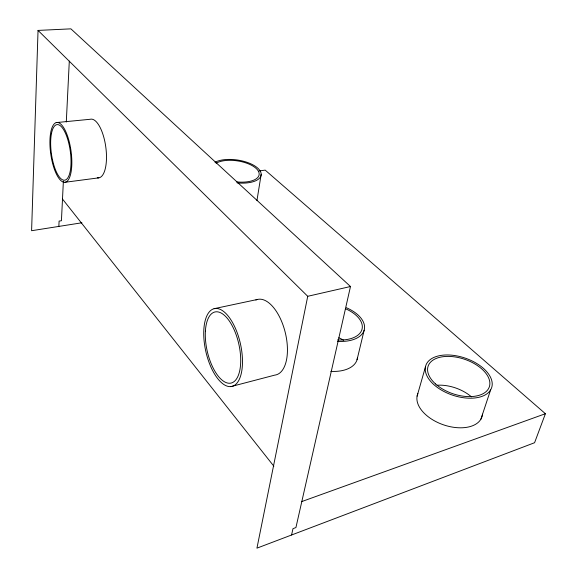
<?xml version="1.0" encoding="UTF-8"?>
<svg xmlns="http://www.w3.org/2000/svg" width="577" height="577" viewBox="0 0 577 577"><rect width="100%" height="100%" fill="white"/><g stroke="black" fill="none" stroke-linecap="round" stroke-linejoin="round"><path stroke-width="0.87" d="M291.565 535.002L292.986 528.662L295.929 527.551L350.484 286.517L70.899 28.85L38.039 30.415L31.598 230.713L81.92 222.772M58.84 226.415L59.099 221.092L61.429 220.731L63.383 181.135M66.297 122.014L69.305 61.097M261.186 174.247L257.176 199.115A25.2 11.778 8.4 0 1 256.967 200.637M38.039 30.415L307.729 296.297L256.938 548.15L534.576 442.725L545.402 413.716L265.182 170.121L258.958 171.008M357.048 359.716L364.159 330.21M417.099 396.154L425.437 366.965M480.886 419.198L490.594 389.951A34.735 19.568 18.7 0 0 451.712 355.18A34.735 19.568 18.7 0 0 433.882 384.65A34.735 19.568 18.7 0 0 490.594 389.951M301.814 501.55L545.402 413.716M230.951 386.59A39.885 17.721 77.3 0 0 234.565 326.474A39.885 17.721 77.3 0 0 203.84 329.532A39.885 17.721 77.3 0 0 230.951 386.59L274.746 375.122A38.839 19.12 76.3 0 0 285.146 332.071A38.839 19.12 76.3 0 0 255.856 300.018M307.729 296.297L350.484 286.517M214.074 308.688L257.421 299.47M65.006 182.274A30.184 10.249 82.1 0 0 67.596 136.222A30.184 10.249 82.1 0 0 50.011 138.624A30.184 10.249 82.1 0 0 65.006 182.274L98.797 177.846M56.214 122.591L90.178 119.28A29.615 11.122 82.2 0 1 105.937 148.174A29.615 11.122 82.2 0 1 97.333 177.795M62.496 199.051L273.859 466.209M357.394 358.122A31.829 18.68 13.2 0 1 330.809 371.343M482.509 414.171A34.093 20.072 19.4 0 1 444.773 425.256A34.093 20.072 19.4 0 1 417.871 393.658M346.366 307.729A32.42 18.161 12.9 0 1 364.253 329.871A32.42 18.161 12.9 0 1 337.595 341.339M345.421 308.709A30.105 16.87 12.9 0 1 362.031 329.2A30.105 16.87 12.9 0 1 337.502 339.925M215.012 162.26A25.561 11.374 8.5 0 1 257.977 168.333A25.561 11.374 8.5 0 1 237.161 182.895M216.101 163.255A23.534 10.473 8.5 0 1 256.145 168.448A23.534 10.473 8.5 0 1 236.397 181.863M338.843 337.776A29.557 17.346 13.2 0 1 343.611 340.257M437.056 385.241A31.706 18.666 19.4 0 1 471.467 396.861M435.57 383.965A32.298 18.197 18.7 0 0 488.337 388.963A32.298 18.197 18.7 0 0 452.253 356.6A32.298 18.197 18.7 0 0 435.57 383.965M51.432 133.713A28.057 9.528 82.1 0 0 62.136 179.591A28.057 9.528 82.1 0 0 68.937 143.868A28.057 9.528 82.1 0 0 51.432 133.713M205.39 331.169A36.452 16.192 77.3 0 0 230.223 383.215A36.452 16.192 77.3 0 0 233.433 328.19A36.452 16.192 77.3 0 0 205.39 331.169"/></g></svg>
